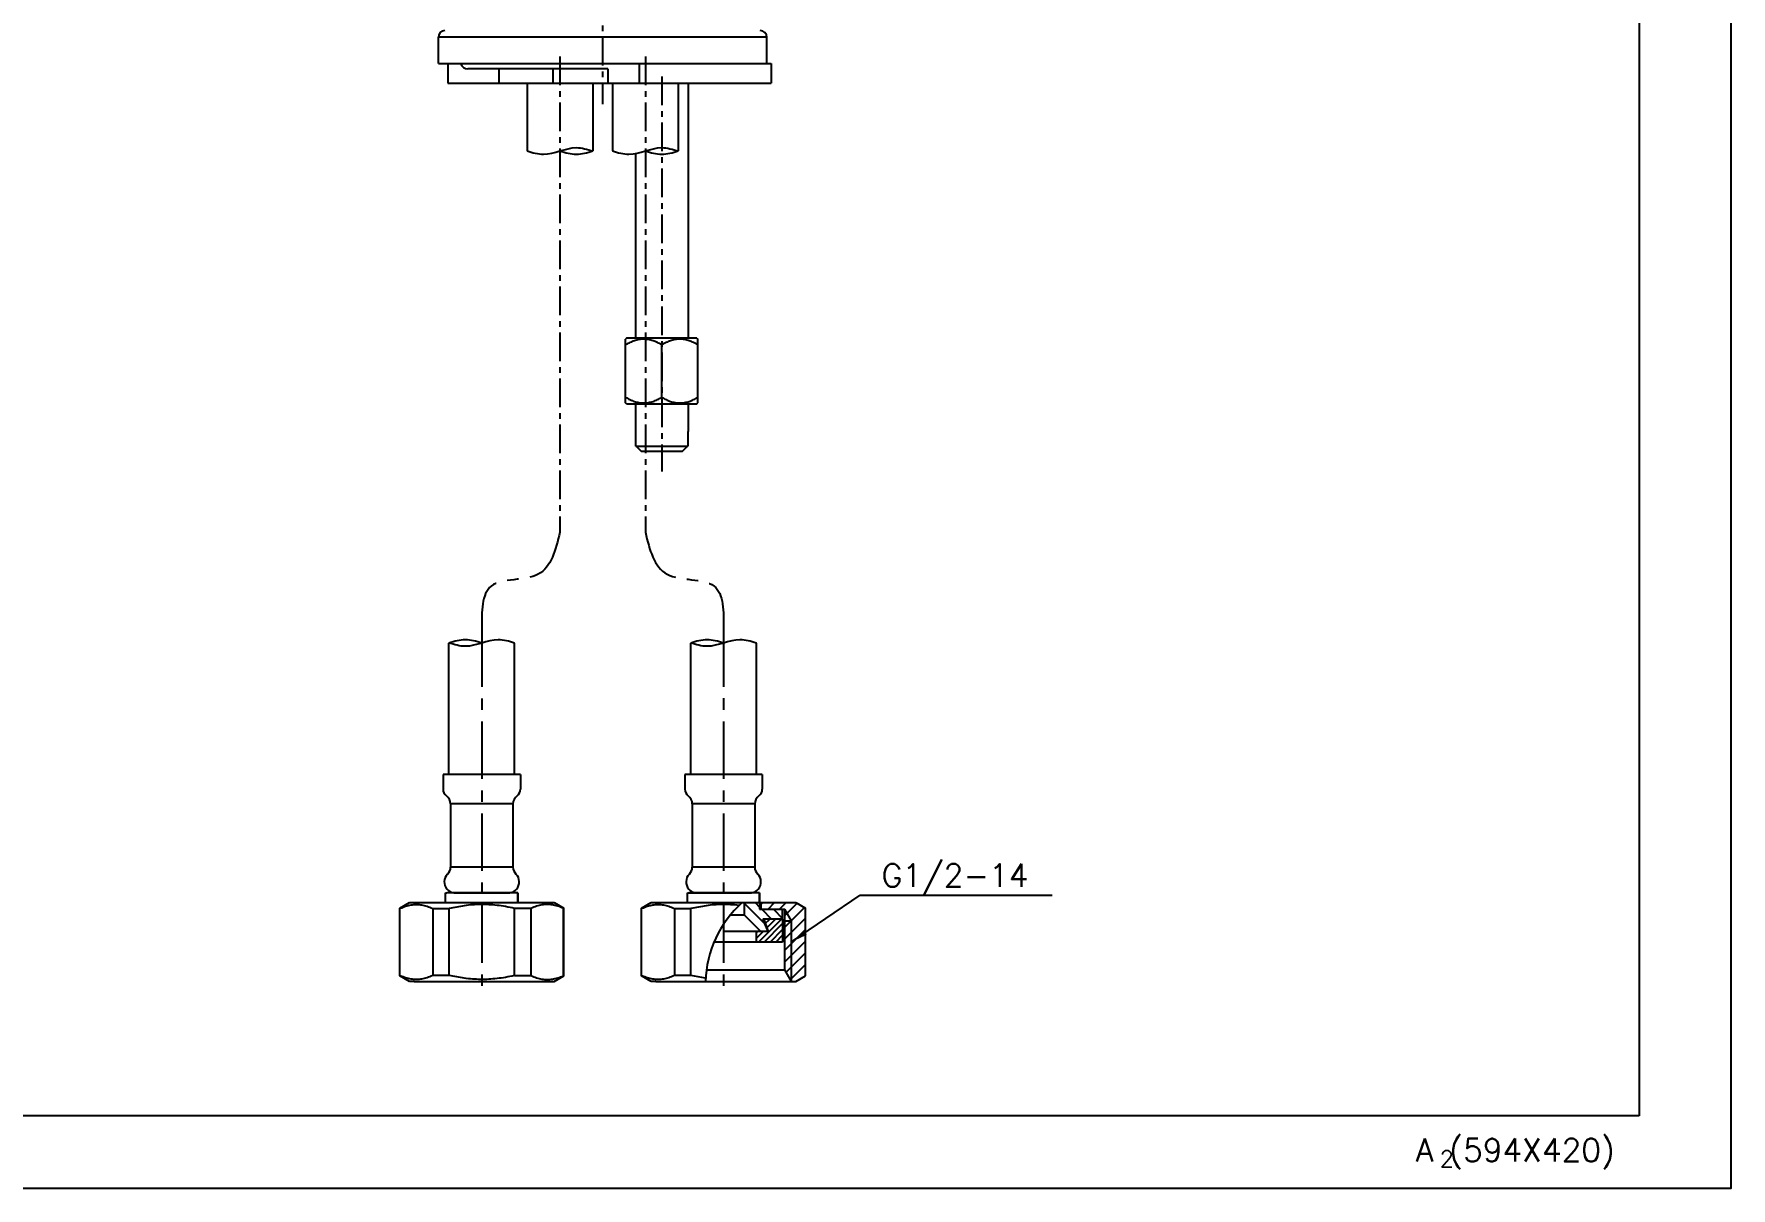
# Model space of a CAD drawing. Extents: x -4009 to -3415, y -5222 to -4802.
# Drawn here: x -3673.5 to -3415.2, y -5222.1 to -5046.4 of the extents above; entities that cross this region are included whole.
import ezdxf

# ---------------------------------------------------------------- set-up
doc = ezdxf.new("R2010")
doc.units = 0
doc.header["$LTSCALE"] = 7
doc.linetypes.add('CENTER', pattern=[2, 1.25, -0.25, 0.25, -0.25])
doc.layers.get('0').update_dxf_attribs({"color": 2, "linetype": 'CONTINUOUS'})
for name, color, linetype in [('CL', 1, 'CENTER'), ('D', 2, 'CONTINUOUS'), ('DIM', 2, 'CONTINUOUS'), ('DWG', 7, 'CONTINUOUS'), ('TXT', 4, 'CONTINUOUS')]:
    doc.layers.add(name, color=color, linetype=linetype)
doc.styles.add('GHS', font='ROMANS.shx', dxfattribs={"bigfont": 'GHS.shx'})
doc.dimstyles.new('ISO-25', dxfattribs={"dimtxt": 2.5, "dimasz": 2.5, "dimexe": 1.25, "dimexo": 0.625, "dimtad": 1, "dimtxsty": 'Standard', "dimcen": 2.5, "dimadec": 0, "dimazin": 0, "dimtfac": 1, "dimtmove": 0, "dimatfit": 3, "dimfxl": 1, "dimarcsym": 0})

# ---------------------------------------------------------------- blocks, each defined once
blk = doc.blocks.new('*U1')
at = {"layer": 'CL', "color": 0, "ltscale": 0.5, "transparency": 16777216}
blk.add_line((0, 100.31), (0, -70.93), dxfattribs=at)
blk = doc.blocks.new('*U3')
at = {"layer": 'CL', "color": 0, "ltscale": 0.5, "transparency": 16777216}
blk.add_line((0, 23.1), (0, -37.03), dxfattribs=at)
blk = doc.blocks.new('*U8')
at = {"layer": 'CL', "color": 0, "ltscale": 0.5, "transparency": 16777216}
blk.add_line((0, 9.22), (0, -63.18), dxfattribs=at)
blk = doc.blocks.new('*U9')
at = {"layer": 'CL', "color": 0, "ltscale": 0.5, "transparency": 16777216}
blk.add_line((0, 9.22), (0, -63.18), dxfattribs=at)

msp = doc.modelspace()

# ---------------------------------------------------------------- hatches: boundary and pattern name
at = {"layer": 'DIM'}
h = msp.add_hatch(dxfattribs=at)
h.set_pattern_fill('ANSI31', color=256, scale=5)
h.set_pattern_definition([(45, (-1735.25336, -1726.76766), (-0.44194174, 0.44194174), [])])
h.paths.add_polyline_path([(-3561.88535, -5183.02209), (-3563.53337, -5183.02209), (-3563.53337, -5184.62209), (-3559.53337, -5184.62209), (-3559.53337, -5181.12209), (-3562.53337, -5181.12209), (-3561.83712, -5182.77881), (-3561.78603, -5182.93376, -0.380378443)])

# ---------------------------------------------------------------- linework, layer by layer
at = {"color": 8, "linetype": 'Continuous', "true_color": 0x787878}
for p, q in [((-3561.935, -5046.9409), (-3611.935, -5046.9409)), ((-3602.68129, -5053.9409), (-3602.68129, -5051.7409)), ((-3594.46487, -5053.9409), (-3594.46487, -5051.7409)), ((-3581.31034, -5053.9409), (-3581.31034, -5050.9409))]:
    msp.add_line(p, q, dxfattribs=at)
at = {"color": 7, "linetype": 'Continuous'}
for p, q in [((-3611.935, -5050.9409), (-3611.935, -5046.9409)), ((-3561.935, -5050.9409), (-3561.935, -5046.9409)), ((-3611.935, -5050.9409), (-3561.30494, -5050.9409)), ((-3610.47503, -5050.9409), (-3610.47503, -5053.9409)), ((-3586.12223, -5051.7409), (-3607.43321, -5051.7409)), ((-3586.12223, -5051.7409), (-3586.12223, -5053.9409)), ((-3561.30494, -5050.9409), (-3561.30494, -5053.9409)), ((-3610.47503, -5053.9409), (-3561.30494, -5053.9409)), ((-3573.935, -5053.9409), (-3573.935, -5092.7409)), ((-3581.935, -5064.63997), (-3581.935, -5092.7409)), ((-3583.285, -5092.7409), (-3583.43426, -5092.89016)), ((-3583.43426, -5102.59164), (-3583.43426, -5092.89016)), ((-3572.585, -5092.7409), (-3583.285, -5092.7409)), ((-3577.935, -5101.7409), (-3577.935, -5093.7409)), ((-3572.585, -5092.7409), (-3572.43573, -5092.89016)), ((-3572.43573, -5102.59164), (-3572.43573, -5092.89016)), ((-3583.285, -5102.7409), (-3583.43426, -5102.59164)), ((-3583.285, -5102.7409), (-3572.585, -5102.7409)), ((-3581.935, -5102.7409), (-3581.935, -5106.9409)), ((-3573.935, -5102.7409), (-3573.935, -5106.9409)), ((-3572.585, -5102.7409), (-3572.43573, -5102.59164)), ((-3581.935, -5106.9409), (-3581.88974, -5106.9409)), ((-3581.88974, -5109.14091), (-3581.88974, -5106.9409)), ((-3573.98025, -5106.9409), (-3573.935, -5106.9409)), ((-3573.98025, -5106.9409), (-3573.98025, -5109.14088)), ((-3581.88974, -5109.1409), (-3573.98025, -5109.1409)), ((-3581.07824, -5109.9409), (-3574.79175, -5109.9409))]:
    msp.add_line(p, q, dxfattribs=at)
at = {"linetype": 'Continuous'}
msp.add_lwpolyline([(-4009.17648, -5222.05463), (-3415.17648, -5222.05463), (-3415.17648, -4802.05463), (-4009.17648, -4802.05463)], close=True, dxfattribs=at)
at = {"color": 7, "linetype": 'Continuous'}
for centre, radius, start, end in [((-3610.935, -5046.9409), 1, 90, 180), ((-3562.935, -5046.9409), 1, 0, 90), ((-3607.43321, -5050.5409), 1.2, 199.4821476, 270), ((-3335.90821, -4860.43988), 349.79868, 225.3149788, 225.5016273), ((-3819.96608, -4860.43545), 349.80483, 314.4983641, 314.6850143)]:
    msp.add_arc(centre, radius, start, end, dxfattribs=at)
for points in [[(-3577.935, -5093.7409), (-3578.14807, -5093.61788), (-3578.58151, -5093.38881), (-3579.26013, -5093.11387), (-3579.96391, -5092.93279), (-3580.68463, -5092.86892), (-3581.40535, -5092.93279), (-3582.10912, -5093.11387), (-3582.78774, -5093.38881), (-3583.22118, -5093.61788), (-3583.43426, -5093.7409)], [(-3572.43573, -5093.7409), (-3572.64881, -5093.61788), (-3573.08225, -5093.38881), (-3573.76087, -5093.11387), (-3574.46465, -5092.93279), (-3575.18537, -5092.86892), (-3575.90608, -5092.93279), (-3576.60986, -5093.11387), (-3577.28848, -5093.38881), (-3577.72192, -5093.61788), (-3577.935, -5093.7409)], [(-3583.43426, -5101.7409), (-3583.22118, -5101.86392), (-3582.78774, -5102.09299), (-3582.10912, -5102.36793), (-3581.40535, -5102.54902), (-3580.68463, -5102.61288), (-3579.96391, -5102.54902), (-3579.26013, -5102.36793), (-3578.58151, -5102.09299), (-3578.14807, -5101.86392), (-3577.935, -5101.7409)], [(-3577.935, -5101.7409), (-3577.72192, -5101.86392), (-3577.28848, -5102.09299), (-3576.60986, -5102.36793), (-3575.90608, -5102.54902), (-3575.18537, -5102.61288), (-3574.46465, -5102.54902), (-3573.76087, -5102.36793), (-3573.08225, -5102.09299), (-3572.64881, -5101.86392), (-3572.43573, -5101.7409)]]:
    msp.add_open_spline(points, degree=3, knots=[0, 0, 0, 0, 0.126818086, 0.252337636, 0.376587211, 0.500000006, 0.6234128, 0.747662371, 0.873181916, 1, 1, 1, 1], dxfattribs=at)
at = {"layer": 'CL'}
for p, q in [((-3605.33059, -5137.03695), (-3605.33059, -5191.92219)), ((-3568.53337, -5137.03685), (-3568.53337, -5191.92209))]:
    msp.add_line(p, q, dxfattribs=at)
msp.add_open_spline([(-3593.43198, -5122.27588), (-3594.0853, -5124.92713), (-3595.41039, -5130.30445), (-3605.41203, -5128.65554), (-3605.35691, -5134.32876), (-3605.33059, -5137.03685), (-3605.33059, -5137.03688), (-3605.33059, -5137.03692), (-3605.33059, -5137.03695)], degree=3, knots=[0, 0, 0, 0, 7.176211683, 14.554943224, 21.294074873, 21.294074873, 21.294074873, 21.29415584, 21.29415584, 21.29415584, 21.29415584], dxfattribs=at)
msp.add_spline([(-3580.43198, -5122.27588), (-3577.13227, -5128.64847), (-3569.97794, -5130.45437), (-3568.53337, -5137.03685)], degree=3, dxfattribs=at)
at = {"layer": 'D'}
for points in [[(-3598.435, -5064.24397), (-3595.935, -5064.74397), (-3590.935, -5063.74397), (-3588.435, -5064.24397)], [(-3585.435, -5064.24397), (-3582.935, -5064.74397), (-3577.935, -5063.74397), (-3575.435, -5064.24397)], [(-3600.33059, -5139.12219), (-3602.83059, -5138.62219), (-3607.83059, -5139.62219), (-3610.33059, -5139.12219)], [(-3563.53337, -5139.12209), (-3566.03337, -5138.62209), (-3571.03337, -5139.62209), (-3573.53337, -5139.12209)]]:
    msp.add_spline(points, degree=3, dxfattribs=at)
for points in [[(-3593.435, -5064.24397), (-3592.60166, -5064.49397), (-3590.935, -5064.99397), (-3589.26833, -5064.49397), (-3588.435, -5064.24397)], [(-3580.435, -5064.24397), (-3579.60166, -5064.49397), (-3577.935, -5064.99397), (-3576.26833, -5064.49397), (-3575.435, -5064.24397)], [(-3605.33059, -5139.12219), (-3606.16393, -5138.87219), (-3607.83059, -5138.37219), (-3609.49726, -5138.87219), (-3610.33059, -5139.12219)], [(-3568.53337, -5139.12209), (-3569.3667, -5138.87209), (-3571.03337, -5138.37209), (-3572.70003, -5138.87209), (-3573.53337, -5139.12209)]]:
    msp.add_open_spline(points, degree=3, dxfattribs=at)
at = {"layer": 'DIM'}
for p, q in [((-3600.58059, -5163.6065), (-3610.08059, -5163.6065)), ((-3563.78337, -5163.60641), (-3573.28337, -5163.60641)), ((-3600.58059, -5173.21647), (-3610.08059, -5173.21647)), ((-3563.78337, -5173.21637), (-3573.28337, -5173.21637)), ((-3558.16637, -5181.38359), (-3559.18337, -5179.62209)), ((-3558.16637, -5190.62209), (-3558.16637, -5181.38359))]:
    msp.add_line(p, q, dxfattribs=at)
at = {"layer": 'DIM', "linetype": 'Continuous'}
for p, q in [((-3565.48658, -5178.62209), (-3562.20483, -5181.90384)), ((-3563.71881, -5178.62209), (-3563.03337, -5179.30754)), ((-3562.78337, -5178.87549), (-3562.52996, -5178.62209)), ((-3561.7622, -5179.62209), (-3560.7622, -5178.62209)), ((-3559.99443, -5179.62209), (-3558.99443, -5178.62209)), ((-3558.83319, -5180.22862), (-3557.35624, -5178.75167)), ((-3562.71881, -5179.62209), (-3561.21881, -5181.12209)), ((-3560.95104, -5179.62209), (-3559.53337, -5181.03977)), ((-3559.18337, -5180.5788), (-3558.83319, -5180.22862)), ((-3559.18337, -5184.11433), (-3556.03337, -5180.96433)), ((-3559.18337, -5182.34656), (-3558.22039, -5181.38359)), ((-3558.22039, -5181.38359), (-3556.21878, -5179.38198)), ((-3558.22039, -5181.38359), (-3558.18614, -5181.34934)), ((-3559.18337, -5185.8821), (-3556.03337, -5182.7321)), ((-3559.18337, -5184.11433), (-3558.16637, -5183.09733)), ((-3559.18337, -5187.64986), (-3556.03337, -5184.49986)), ((-3559.18337, -5185.8821), (-3558.16637, -5184.8651)), ((-3559.18337, -5187.64986), (-3558.16637, -5186.63286)), ((-3558.97948, -5189.21374), (-3556.03337, -5186.26763)), ((-3558.97948, -5189.21374), (-3558.16637, -5188.40063)), ((-3558.16637, -5190.1684), (-3556.03337, -5188.0354)), ((-3558.33243, -5190.33446), (-3558.16637, -5190.1684))]:
    msp.add_line(p, q, dxfattribs=at)
at = {"layer": 'DWG'}
for p, q in [((-3598.435, -5053.9409), (-3598.435, -5064.24397)), ((-3588.435, -5053.9409), (-3588.435, -5064.24397)), ((-3585.435, -5053.9409), (-3585.435, -5064.24397)), ((-3575.435, -5053.9409), (-3575.435, -5064.24397)), ((-3610.33059, -5159.12219), (-3610.33059, -5139.12219)), ((-3600.33059, -5159.12219), (-3600.33059, -5139.12219)), ((-3573.53337, -5159.12209), (-3573.53337, -5139.12209)), ((-3563.53337, -5159.12209), (-3563.53337, -5139.12209)), ((-3599.43059, -5159.12219), (-3611.23059, -5159.12219)), ((-3611.23059, -5159.12219), (-3611.23059, -5161.36988)), ((-3599.43059, -5159.12219), (-3599.43059, -5161.36988)), ((-3562.63337, -5159.12209), (-3574.43337, -5159.12209)), ((-3574.43337, -5159.12209), (-3574.43337, -5161.36978)), ((-3562.63337, -5159.12209), (-3562.63337, -5161.36978)), ((-3610.08059, -5163.6065), (-3610.08059, -5173.21647)), ((-3600.58059, -5163.6065), (-3600.58059, -5173.21647)), ((-3573.28337, -5163.60641), (-3573.28337, -5173.21637)), ((-3563.78337, -5163.60641), (-3563.78337, -5173.21637)), ((-3617.82906, -5179.48734), (-3616.33056, -5178.62219)), ((-3616.33056, -5178.62219), (-3616.33062, -5178.62219)), ((-3616.33056, -5178.62219), (-3594.33062, -5178.62219)), ((-3610.83059, -5177.12219), (-3610.63366, -5177.12219)), ((-3610.83059, -5178.62219), (-3610.83059, -5177.12219)), ((-3610.83059, -5178.62219), (-3599.83059, -5178.62219)), ((-3599.83059, -5177.12219), (-3610.63366, -5177.12219)), ((-3609.38191, -5177.12219), (-3601.27928, -5177.12219)), ((-3599.83059, -5178.62219), (-3599.83059, -5177.12219)), ((-3599.83059, -5177.12219), (-3599.83059, -5178.62219)), ((-3594.33062, -5178.62219), (-3592.82911, -5179.48909)), ((-3581.03337, -5179.48724), (-3579.53487, -5178.62209)), ((-3579.53487, -5178.62209), (-3579.53493, -5178.62209)), ((-3579.53487, -5178.62209), (-3557.53493, -5178.62209)), ((-3574.03337, -5177.12209), (-3568.53337, -5177.12209)), ((-3574.03337, -5177.12209), (-3573.83643, -5177.12209)), ((-3574.03337, -5178.62209), (-3574.03337, -5177.12209)), ((-3563.03337, -5177.12209), (-3573.83643, -5177.12209)), ((-3573.43337, -5177.12209), (-3564.48205, -5177.12209)), ((-3563.03337, -5178.62209), (-3563.03337, -5177.12209)), ((-3563.03337, -5177.12209), (-3563.03337, -5179.62209)), ((-3562.78337, -5179.62209), (-3562.78337, -5178.62209)), ((-3557.53493, -5178.62209), (-3556.03342, -5179.48899)), ((-3617.82906, -5179.48734), (-3617.82901, -5179.48728)), ((-3617.82906, -5189.75786), (-3617.82906, -5179.48734)), ((-3612.80095, -5179.50525), (-3612.80095, -5189.72208)), ((-3610.31555, -5189.71772), (-3610.31555, -5179.50744)), ((-3600.34256, -5189.71772), (-3600.34256, -5179.50744)), ((-3597.85717, -5179.50525), (-3597.85717, -5189.72208)), ((-3592.91403, -5189.74947), (-3592.91403, -5179.49154)), ((-3592.82906, -5189.75424), (-3592.82906, -5179.48915)), ((-3581.03337, -5179.48724), (-3581.03331, -5179.48719)), ((-3581.03337, -5189.75776), (-3581.03337, -5179.48724)), ((-3576.00526, -5179.50515), (-3576.00526, -5189.72198)), ((-3573.51986, -5189.71762), (-3573.51986, -5179.50734)), ((-3563.03337, -5179.62209), (-3559.18337, -5179.62209)), ((-3561.79233, -5182.88538), (-3562.53337, -5181.12209)), ((-3559.53337, -5181.12209), (-3562.53337, -5181.12209)), ((-3562.38337, -5181.12209), (-3561.79996, -5182.89151)), ((-3559.53337, -5181.12209), (-3559.53337, -5179.62209)), ((-3559.53337, -5181.12209), (-3559.53337, -5184.62209)), ((-3559.53337, -5181.38359), (-3558.16637, -5181.38359)), ((-3559.18337, -5188.8606), (-3559.18337, -5179.62209)), ((-3556.03337, -5189.75414), (-3556.03337, -5179.48905)), ((-3561.88535, -5183.02209), (-3568.53337, -5183.02209)), ((-3559.53337, -5184.62209), (-3569.97585, -5184.62209)), ((-3571.13376, -5188.8606), (-3559.18337, -5188.8606)), ((-3558.16637, -5190.62209), (-3559.18337, -5188.8606)), ((-3616.33196, -5190.62219), (-3617.82906, -5189.75786)), ((-3615.62906, -5190.62219), (-3616.33196, -5190.62219)), ((-3615.62906, -5190.62219), (-3602.5959, -5190.62219)), ((-3602.5959, -5190.62219), (-3594.33219, -5190.62219)), ((-3594.33219, -5190.62219), (-3592.82926, -5189.75447)), ((-3579.53627, -5190.62209), (-3581.03337, -5189.75776)), ((-3578.83337, -5190.62209), (-3579.53627, -5190.62209)), ((-3578.83337, -5190.62209), (-3565.80021, -5190.62209)), ((-3565.80021, -5190.62209), (-3557.5365, -5190.62209)), ((-3557.5365, -5190.62209), (-3556.03357, -5189.75438))]:
    msp.add_line(p, q, dxfattribs=at)
at = {"layer": 'DWG', "ltscale": 0.3}
for q in [(-3565.33337, -5178.7753), (-3567.50257, -5180.52209), (-3562.83337, -5183.02209), (-3562.83337, -5183.02209)]:
    msp.add_line((-3565.33337, -5180.52209), q, dxfattribs=at)
at = {"layer": 'DWG', "ltscale": 0.5}
msp.add_line((-3563.53337, -5184.62209), (-3563.53337, -5183.02209), dxfattribs=at)
at = {"layer": 'DWG', "flags": 128}
for points in [[(-3617.74408, -5179.49154), (-3617.52252, -5179.39484), (-3617.30525, -5179.30777), (-3617.09179, -5179.22999), (-3616.88171, -5179.1612), (-3616.67457, -5179.10114), (-3616.46996, -5179.04959), (-3616.2675, -5179.00637), (-3616.0668, -5178.9713), (-3615.86748, -5178.94427), (-3615.6692, -5178.92518), (-3615.4716, -5178.91396), (-3615.27432, -5178.91057), (-3615.07702, -5178.91501), (-3614.87934, -5178.92728), (-3614.68095, -5178.94743), (-3614.48147, -5178.97553), (-3614.28055, -5179.01168), (-3614.07782, -5179.05602), (-3613.8729, -5179.1087), (-3613.66539, -5179.16991), (-3613.45488, -5179.23989), (-3613.24094, -5179.3189), (-3613.02312, -5179.40724), (-3612.80095, -5179.50525)], [(-3600.34256, -5179.50744), (-3600.69137, -5179.42971), (-3601.03469, -5179.35797), (-3601.373, -5179.29203), (-3601.70673, -5179.23175), (-3602.03632, -5179.17697), (-3602.36217, -5179.12758), (-3602.6847, -5179.08346), (-3603.00427, -5179.04451), (-3603.32128, -5179.01064), (-3603.63607, -5178.98178), (-3603.94901, -5178.95787), (-3604.26044, -5178.93885), (-3604.57071, -5178.92468), (-3604.88016, -5178.91533), (-3605.18913, -5178.91078), (-3605.49794, -5178.91101), (-3605.80694, -5178.91604), (-3606.11645, -5178.92587), (-3606.42683, -5178.94052), (-3606.73839, -5178.96003), (-3607.0515, -5178.98443), (-3607.3665, -5179.01379), (-3607.68374, -5179.04815), (-3610.31564, -5179.50744)], [(-3592.91403, -5179.49154), (-3593.1356, -5179.39484), (-3593.35287, -5179.30777), (-3593.56632, -5179.22999), (-3593.7764, -5179.1612), (-3593.98354, -5179.10114), (-3594.18815, -5179.04959), (-3594.39061, -5179.00637), (-3594.59132, -5178.9713), (-3594.79063, -5178.94427), (-3594.98891, -5178.92518), (-3595.18651, -5178.91396), (-3595.38379, -5178.91057), (-3595.58109, -5178.91501), (-3595.77877, -5178.92728), (-3595.97717, -5178.94743), (-3596.17665, -5178.97553), (-3596.37756, -5179.01168), (-3596.58029, -5179.05602), (-3596.78521, -5179.1087), (-3596.99272, -5179.16991), (-3597.20323, -5179.23989), (-3597.41717, -5179.3189), (-3597.63499, -5179.40724), (-3597.85717, -5179.50525)], [(-3580.94839, -5179.49144), (-3580.72683, -5179.39474), (-3580.50955, -5179.30767), (-3580.2961, -5179.22989), (-3580.08602, -5179.1611), (-3579.87888, -5179.10105), (-3579.67427, -5179.0495), (-3579.47181, -5179.00627), (-3579.27111, -5178.9712), (-3579.07179, -5178.94417), (-3578.87351, -5178.92508), (-3578.67591, -5178.91386), (-3578.47863, -5178.91048), (-3578.28133, -5178.91491), (-3578.08365, -5178.92718), (-3577.88525, -5178.94733), (-3577.68578, -5178.97543), (-3577.48486, -5179.01159), (-3577.28213, -5179.05592), (-3577.07721, -5179.1086), (-3576.8697, -5179.16981), (-3576.65919, -5179.23979), (-3576.44525, -5179.3188), (-3576.22743, -5179.40714), (-3576.00526, -5179.50515)], [(-3612.80095, -5179.50525), (-3612.70565, -5179.50536), (-3612.60953, -5179.50547), (-3612.51258, -5179.50557), (-3612.41484, -5179.50568), (-3612.31631, -5179.50578), (-3612.21701, -5179.50588), (-3612.11695, -5179.50598), (-3612.01616, -5179.50608), (-3611.91464, -5179.50618), (-3611.81241, -5179.50627), (-3611.70949, -5179.50637), (-3611.6059, -5179.50646), (-3611.50164, -5179.50655), (-3611.39673, -5179.50664), (-3611.29119, -5179.50673), (-3611.18504, -5179.50681), (-3611.07829, -5179.5069), (-3610.97096, -5179.50698), (-3610.86305, -5179.50706), (-3610.7546, -5179.50714), (-3610.6456, -5179.50722), (-3610.53609, -5179.50729), (-3610.42606, -5179.50737), (-3610.31555, -5179.50744)], [(-3597.85717, -5179.50525), (-3597.95246, -5179.50536), (-3598.04859, -5179.50547), (-3598.14553, -5179.50557), (-3598.24327, -5179.50568), (-3598.3418, -5179.50578), (-3598.4411, -5179.50588), (-3598.54116, -5179.50598), (-3598.64195, -5179.50608), (-3598.74347, -5179.50618), (-3598.8457, -5179.50627), (-3598.94862, -5179.50637), (-3599.05222, -5179.50646), (-3599.15648, -5179.50655), (-3599.26138, -5179.50664), (-3599.36692, -5179.50673), (-3599.47307, -5179.50681), (-3599.57982, -5179.5069), (-3599.68716, -5179.50698), (-3599.79506, -5179.50706), (-3599.90352, -5179.50714), (-3600.01251, -5179.50722), (-3600.12203, -5179.50729), (-3600.23205, -5179.50737), (-3600.34256, -5179.50744)], [(-3592.82911, -5179.48909), (-3592.82908, -5179.48919), (-3592.82936, -5179.48929), (-3592.82994, -5179.48939), (-3592.83083, -5179.48949), (-3592.83202, -5179.4896), (-3592.83351, -5179.4897), (-3592.83532, -5179.4898), (-3592.83743, -5179.4899), (-3592.83985, -5179.49), (-3592.84258, -5179.4901), (-3592.84562, -5179.49021), (-3592.84898, -5179.49031), (-3592.85265, -5179.49041), (-3592.85663, -5179.49051), (-3592.86093, -5179.49061), (-3592.86555, -5179.49072), (-3592.87048, -5179.49082), (-3592.87574, -5179.49092), (-3592.88131, -5179.49102), (-3592.88721, -5179.49113), (-3592.89343, -5179.49123), (-3592.89997, -5179.49133), (-3592.90684, -5179.49143), (-3592.91403, -5179.49154)], [(-3576.00526, -5179.50515), (-3575.90996, -5179.50526), (-3575.81384, -5179.50537), (-3575.71689, -5179.50548), (-3575.61915, -5179.50558), (-3575.52062, -5179.50568), (-3575.42132, -5179.50578), (-3575.32126, -5179.50588), (-3575.22047, -5179.50598), (-3575.11895, -5179.50608), (-3575.01672, -5179.50618), (-3574.9138, -5179.50627), (-3574.81021, -5179.50636), (-3574.70595, -5179.50645), (-3574.60104, -5179.50654), (-3574.4955, -5179.50663), (-3574.38935, -5179.50671), (-3574.2826, -5179.5068), (-3574.17527, -5179.50688), (-3574.06736, -5179.50696), (-3573.95891, -5179.50704), (-3573.84991, -5179.50712), (-3573.7404, -5179.50719), (-3573.63037, -5179.50727), (-3573.51986, -5179.50734)], [(-3617.82885, -5189.75809), (-3617.82887, -5189.75808), (-3617.82889, -5189.75807), (-3617.8289, -5189.75806), (-3617.82892, -5189.75805), (-3617.82893, -5189.75804), (-3617.82894, -5189.75803), (-3617.82896, -5189.75802), (-3617.82897, -5189.75801), (-3617.82898, -5189.758), (-3617.82899, -5189.75799), (-3617.829, -5189.75798), (-3617.82901, -5189.75797), (-3617.82901, -5189.75796), (-3617.82902, -5189.75795), (-3617.82903, -5189.75794), (-3617.82903, -5189.75793), (-3617.82904, -5189.75793), (-3617.82904, -5189.75791), (-3617.82905, -5189.7579), (-3617.82905, -5189.7579), (-3617.82905, -5189.75789), (-3617.82905, -5189.75788), (-3617.82906, -5189.75787), (-3617.82906, -5189.75786)], [(-3612.80095, -5189.72208), (-3613.02338, -5189.82059), (-3613.24143, -5189.90942), (-3613.45559, -5189.98892), (-3613.6663, -5190.05939), (-3613.87399, -5190.12109), (-3614.07907, -5190.17425), (-3614.28194, -5190.21907), (-3614.48298, -5190.25572), (-3614.68256, -5190.28431), (-3614.88104, -5190.30497), (-3615.07878, -5190.31774), (-3615.27612, -5190.3227), (-3615.47341, -5190.31984), (-3615.67101, -5190.30916), (-3615.86925, -5190.29063), (-3616.0685, -5190.26417), (-3616.26911, -5190.2297), (-3616.47146, -5190.18708), (-3616.67591, -5190.13617), (-3616.88286, -5190.07678), (-3617.09272, -5190.00869), (-3617.30591, -5189.93164), (-3617.52287, -5189.84535), (-3617.74408, -5189.74947)], [(-3610.31555, -5189.71772), (-3610.42604, -5189.71786), (-3610.53604, -5189.71801), (-3610.64553, -5189.71816), (-3610.75451, -5189.71832), (-3610.86295, -5189.71847), (-3610.97084, -5189.71863), (-3611.07816, -5189.7188), (-3611.18491, -5189.71897), (-3611.29105, -5189.71914), (-3611.39658, -5189.71931), (-3611.50148, -5189.71949), (-3611.60574, -5189.71967), (-3611.70934, -5189.71986), (-3611.81226, -5189.72004), (-3611.9145, -5189.72023), (-3612.01602, -5189.72043), (-3612.11683, -5189.72062), (-3612.2169, -5189.72082), (-3612.31621, -5189.72103), (-3612.41476, -5189.72123), (-3612.51252, -5189.72144), (-3612.60948, -5189.72165), (-3612.70563, -5189.72186), (-3612.80095, -5189.72208)], [(-3600.34703, -5189.71772), (-3600.6959, -5189.79514), (-3601.03929, -5189.86658), (-3601.37765, -5189.93222), (-3601.71143, -5189.99221), (-3602.04107, -5190.0467), (-3602.36697, -5190.09581), (-3602.68953, -5190.13965), (-3603.00914, -5190.17832), (-3603.32618, -5190.21191), (-3603.64099, -5190.24049), (-3603.95395, -5190.26413), (-3604.2654, -5190.28288), (-3604.57569, -5190.29678), (-3604.88514, -5190.30586), (-3605.19411, -5190.31014), (-3605.50293, -5190.30963), (-3605.81192, -5190.30433), (-3606.12143, -5190.29423), (-3606.43179, -5190.27931), (-3606.74334, -5190.25953), (-3607.05642, -5190.23485), (-3607.37139, -5190.20522), (-3607.6886, -5190.17058), (-3610.31572, -5189.71772)], [(-3600.34256, -5189.71772), (-3600.23207, -5189.71786), (-3600.12207, -5189.71801), (-3600.01258, -5189.71816), (-3599.9036, -5189.71832), (-3599.79516, -5189.71847), (-3599.68727, -5189.71863), (-3599.57995, -5189.7188), (-3599.47321, -5189.71897), (-3599.36706, -5189.71914), (-3599.26153, -5189.71931), (-3599.15663, -5189.71949), (-3599.05237, -5189.71967), (-3598.94877, -5189.71986), (-3598.84585, -5189.72004), (-3598.74362, -5189.72023), (-3598.64209, -5189.72043), (-3598.54128, -5189.72062), (-3598.44122, -5189.72082), (-3598.3419, -5189.72103), (-3598.24336, -5189.72123), (-3598.14559, -5189.72144), (-3598.04863, -5189.72165), (-3597.95248, -5189.72186), (-3597.85717, -5189.72208)], [(-3597.85717, -5189.72208), (-3597.63474, -5189.82059), (-3597.41668, -5189.90942), (-3597.20253, -5189.98892), (-3596.99182, -5190.05939), (-3596.78413, -5190.12109), (-3596.57904, -5190.17425), (-3596.37617, -5190.21907), (-3596.17513, -5190.25572), (-3595.97555, -5190.28431), (-3595.77707, -5190.30497), (-3595.57934, -5190.31774), (-3595.382, -5190.3227), (-3595.1847, -5190.31984), (-3594.98711, -5190.30916), (-3594.78886, -5190.29063), (-3594.58961, -5190.26417), (-3594.389, -5190.2297), (-3594.18665, -5190.18708), (-3593.9822, -5190.13617), (-3593.77525, -5190.07678), (-3593.56539, -5190.00869), (-3593.35221, -5189.93164), (-3593.13524, -5189.84535), (-3592.91403, -5189.74947)], [(-3592.91403, -5189.74947), (-3592.90667, -5189.74968), (-3592.89965, -5189.74989), (-3592.89297, -5189.7501), (-3592.88663, -5189.75031), (-3592.88062, -5189.75052), (-3592.87496, -5189.75073), (-3592.86963, -5189.75094), (-3592.86463, -5189.75115), (-3592.85997, -5189.75136), (-3592.85564, -5189.75157), (-3592.85164, -5189.75178), (-3592.84798, -5189.75198), (-3592.84464, -5189.75219), (-3592.84163, -5189.7524), (-3592.83894, -5189.75261), (-3592.83658, -5189.75282), (-3592.83454, -5189.75303), (-3592.83283, -5189.75323), (-3592.83144, -5189.75344), (-3592.83037, -5189.75365), (-3592.82961, -5189.75386), (-3592.82918, -5189.75406), (-3592.82906, -5189.75427), (-3592.82926, -5189.75447)], [(-3581.03316, -5189.75799), (-3581.03318, -5189.75798), (-3581.0332, -5189.75797), (-3581.03321, -5189.75796), (-3581.03323, -5189.75795), (-3581.03324, -5189.75794), (-3581.03325, -5189.75793), (-3581.03326, -5189.75792), (-3581.03328, -5189.75791), (-3581.03329, -5189.75791), (-3581.0333, -5189.7579), (-3581.03331, -5189.75789), (-3581.03331, -5189.75788), (-3581.03332, -5189.75787), (-3581.03333, -5189.75786), (-3581.03334, -5189.75785), (-3581.03334, -5189.75784), (-3581.03335, -5189.75783), (-3581.03335, -5189.75782), (-3581.03336, -5189.75781), (-3581.03336, -5189.7578), (-3581.03336, -5189.75779), (-3581.03336, -5189.75778), (-3581.03337, -5189.75777), (-3581.03337, -5189.75776)], [(-3576.00526, -5189.72198), (-3576.22769, -5189.82049), (-3576.44574, -5189.90933), (-3576.6599, -5189.98882), (-3576.87061, -5190.05929), (-3577.07829, -5190.12099), (-3577.28338, -5190.17415), (-3577.48625, -5190.21898), (-3577.68729, -5190.25562), (-3577.88687, -5190.28422), (-3578.08535, -5190.30487), (-3578.28309, -5190.31765), (-3578.48043, -5190.3226), (-3578.67772, -5190.31974), (-3578.87532, -5190.30906), (-3579.07356, -5190.29053), (-3579.27281, -5190.26407), (-3579.47342, -5190.2296), (-3579.67577, -5190.18698), (-3579.88022, -5190.13608), (-3580.08717, -5190.07669), (-3580.29703, -5190.00859), (-3580.51022, -5189.93155), (-3580.72718, -5189.84525), (-3580.94839, -5189.74937)], [(-3573.51986, -5189.71762), (-3573.63035, -5189.71777), (-3573.74035, -5189.71791), (-3573.84984, -5189.71806), (-3573.95882, -5189.71822), (-3574.06726, -5189.71838), (-3574.17515, -5189.71854), (-3574.28247, -5189.7187), (-3574.38922, -5189.71887), (-3574.49536, -5189.71904), (-3574.60089, -5189.71921), (-3574.70579, -5189.71939), (-3574.81005, -5189.71957), (-3574.91365, -5189.71976), (-3575.01657, -5189.71995), (-3575.11881, -5189.72013), (-3575.22033, -5189.72033), (-3575.32114, -5189.72053), (-3575.4212, -5189.72072), (-3575.52052, -5189.72093), (-3575.61907, -5189.72113), (-3575.71683, -5189.72134), (-3575.81379, -5189.72155), (-3575.90994, -5189.72177), (-3576.00526, -5189.72198)]]:
    msp.add_lwpolyline(points, dxfattribs=at)
at = {"layer": 'DWG'}
for points in [[(-3566.14204, -5179.05252), (-3566.20858, -5179.04441), (-3566.52559, -5179.01055), (-3566.84038, -5178.98169), (-3567.15332, -5178.95777), (-3567.46475, -5178.93875), (-3567.77502, -5178.92458), (-3568.08447, -5178.91523), (-3568.39344, -5178.91068), (-3568.70225, -5178.91092), (-3569.01125, -5178.91594), (-3569.32076, -5178.92577), (-3569.63114, -5178.94043), (-3569.9427, -5178.95993), (-3570.25581, -5178.98433), (-3570.57081, -5179.01369), (-3570.88805, -5179.04806), (-3573.51995, -5179.50734)], [(-3571.25516, -5190.10804), (-3573.52003, -5189.71762)]]:
    msp.add_lwpolyline(points, dxfattribs=at)
for centre, radius, start, end in [((-3609.98059, -5161.36988), 1.25, 180, 234.4214743), ((-3611.58059, -5163.6065), 1.5, 0, 54.4214743), ((-3599.08059, -5163.6065), 1.5, 125.5785257, 180), ((-3600.68059, -5161.36988), 1.25, 305.5785257, 0), ((-3573.18337, -5161.36978), 1.25, 180, 234.4214743), ((-3574.78337, -5163.60641), 1.5, 0, 54.4214743), ((-3562.28337, -5163.60641), 1.5, 125.5785257, 180), ((-3563.88337, -5161.36978), 1.25, 305.5785257, 0), ((-3611.58059, -5173.21647), 1.5, 314.2663389, 0), ((-3599.08059, -5173.21647), 1.5, 180, 225.7336611), ((-3574.78337, -5173.21637), 1.5, 314.2663389, 0), ((-3562.28337, -5173.21637), 1.5, 180, 225.7336611), ((-3609.38191, -5175.47219), 1.65, 134.2663389, 222.0731288), ((-3609.38191, -5175.47219), 1.65, 222.0731288, 259.6550493), ((-3601.27928, -5175.47219), 1.65, 280.3449507, 317.9268712), ((-3601.27928, -5175.47219), 1.65, 317.9268712, 45.7336611), ((-3572.58468, -5175.47209), 1.65, 134.2663389, 222.0731288), ((-3572.58468, -5175.47209), 1.65, 222.0731288, 259.6550493), ((-3564.48205, -5175.47209), 1.65, 280.3449507, 317.9268712), ((-3564.48205, -5175.47209), 1.65, 317.9268712, 45.7336611), ((-3609.38191, -5175.47219), 1.65, 259.6550493, 270), ((-3609.38191, -5175.47219), 1.65, 259.6550493, 270), ((-3601.27928, -5175.47219), 1.65, 270, 280.3449507), ((-3572.58468, -5175.47209), 1.65, 259.6550493, 270), ((-3572.58468, -5175.47209), 1.65, 259.6550493, 270), ((-3564.48205, -5175.47209), 1.65, 270, 280.3449507), ((-3561.89517, -5182.92209), 0.1, 270, 17.8090559), ((-3561.88535, -5182.92209), 0.1, 270, 21.5409759)]:
    msp.add_arc(centre, radius, start, end, dxfattribs=at)
at = {"layer": 'DWG', "color": 2}
msp.add_arc((-3554.60425, -5191.09885), 16.68036, 131.5833762, 178.3621608, dxfattribs=at)
at = {"layer": 'TXT', "color": 4}
msp.add_line((-3429.17648, -4821.05463), (-3429.17648, -5211.05463), dxfattribs=at)
at = {"layer": 'TXT', "color": 4, "linetype": 'Continuous'}
msp.add_line((-3429.17648, -5211.05463), (-3983.17648, -5211.05463), dxfattribs=at)

# ---------------------------------------------------------------- block references
at = {"layer": 'CL', "ltscale": 0.5}
for name, p in [('*U1', (-3586.935, -4986.1909)), ('*U9', (-3593.435, -5059.09244)), ('*U8', (-3580.435, -5059.09244)), ('*U3', (-3577.935, -5076.01567))]:
    msp.add_blockref(name, p, dxfattribs=at)

# ---------------------------------------------------------------- texts
at = {"color": 7, "style": 'GHS'}
for s, height, p in [('A (594X420)', 3.5, (-3463.16264, -5218.02772)), ('2', 2.5, (-3459.50895, -5218.8597))]:
    msp.add_text(s, height=height, dxfattribs=at).set_placement(p)
at = {"layer": 'D', "style": 'GHS'}
msp.add_text('G1/2-14', height=3.5, dxfattribs=at).set_placement((-3544.46838, -5176.23769))

# ---------------------------------------------------------------- leaders
at = {"layer": 'DIM'}
msp.add_leader([(-3558.16637, -5184.59322), (-3547.71224, -5177.48914), (-3518.49998, -5177.48914)], dimstyle='ISO-25', override={"dimscale": 1, "dimtad": 0}, dxfattribs=at)

doc.saveas('drawing.dxf')
